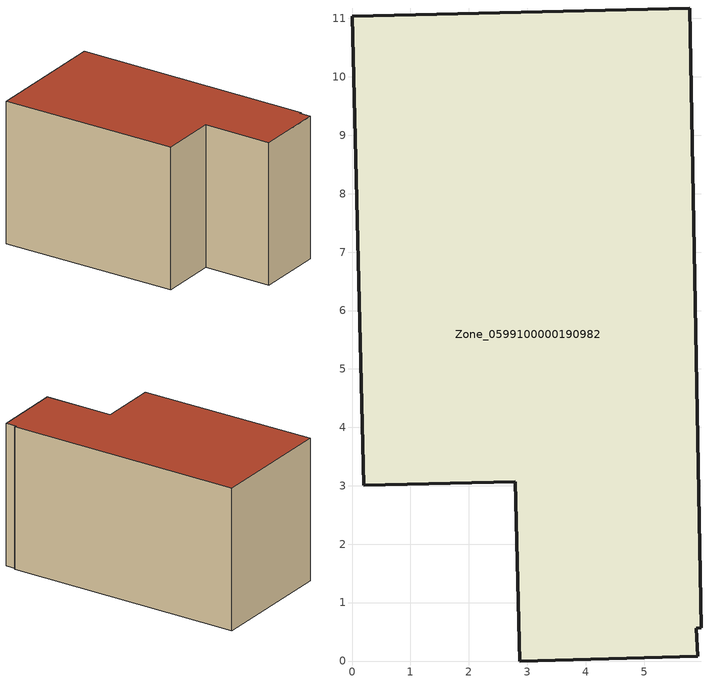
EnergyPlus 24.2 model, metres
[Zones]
Zone_0599100000190982
 floor ground (C_G): 0,11.04 5.78,11.18 5.98,0.57 5.89,0.56 5.92,0.08 2.87,0 2.79,3.07 0.2,3.01 z0
 wall outside (C_F): 5.78,11.18 0,11.04 0.2,3.01 2.79,3.07 2.87,0 5.92,0.08 5.89,0.56 5.98,0.57 5.78,11.18 z0:6.41
 roof outside (C_R): 5.98,0.57 5.78,11.18 0,11.04 0.2,3.01 2.79,3.07 2.87,0 5.92,0.08 5.89,0.56 z6.41
[BUILDING]
Pand.0599100000190982: North Axis=0; Terrain=City; Loads Convergence Tolerance Value=0.04; Temperature Convergence Tolerance Value=0.4; Solar Distribution=FullExterior; Maximum Number of Warmup Days=25; Minimum Number of Warmup Days=1
[Site:Location]
Rotterdam.The.Hague.AP_ZH_NLD Design_Conditions: Latitude=51.96; Longitude=4.45; Time Zone=1; Elevation=-4.5
[SITE:GROUNDTEMPERATURE:BUILDINGSURFACE]
18, 18, 18, 18, 18, 18, 18, 18, 18, 18, 18, 18
[MATERIAL] Thermal Absorptance=0.9; Solar Absorptance=0.7; Visible Absorptance=0.7
Name | Roughness | Thickness | Conductivity | Density | Specific Heat
G.D.1965 | MediumSmooth | 0.15 | 1 | 540 | 1210
F.D.1965 | Rough | 0.3 | 0.857143 | 1920 | 840
R.D.1965 | MediumRough | 0.2 | 0.08 | 1500 | 1000
[CONSTRUCTION]
C_G: G.D.1965
C_F: F.D.1965
C_R: R.D.1965
[ZONE]
Zone_0599100000190982: Type=1; Multiplier=1; Ceiling Height=Autocalculate; Volume=Autocalculate; Floor Area=autocalculate; Part of Total Floor Area=Yes
[ZONEINFILTRATION:DESIGNFLOWRATE]
Infil_Zone_0599100000190982: Zone or ZoneList or Space or SpaceList=Zone_0599100000190982; Schedule=AlwaysOn; Design Flow Rate Calculation Method=Flow/Area; Flow Rate per Floor Area=0.0042; Constant Term Coefficient=1; Temperature Term Coefficient=0; Velocity Term Coefficient=0; Velocity Squared Term Coefficient=0
[HVACTEMPLATE:ZONE:IDEALLOADSAIRSYSTEM]
Zone_0599100000190982: Maximum Heating Supply Air Temperature=50; Minimum Cooling Supply Air Temperature=13; Maximum Heating Supply Air Humidity Ratio=0.0156; Minimum Cooling Supply Air Humidity Ratio=0.0077; Heating Limit=NoLimit; Cooling Limit=NoLimit; Dehumidification Control Type=ConstantSensibleHeatRatio; Cooling Sensible Heat Ratio=0.7; Dehumidification Setpoint=60; Humidification Control Type=None; Humidification Setpoint=30; Outdoor Air Method=None; Outdoor Air Flow Rate per Person=0.00944; Outdoor Air Flow Rate per Zone Floor Area=0; Outdoor Air Flow Rate per Zone=0; Demand Controlled Ventilation Type=None; Outdoor Air Economizer Type=NoEconomizer; Heat Recovery Type=None; Sensible Heat Recovery Effectiveness=0.7; Latent Heat Recovery Effectiveness=0.65
[ZONECONTROL:THERMOSTAT]
ThermostatControl_Zone_0599100000190982: Zone or ZoneList=Zone_0599100000190982; Control Type Schedule=DualSetpointControlType; Control 1=Thermostat_Zone_0599100000190982; Temperature Difference Between Cutout And Setpoint=0
[THERMOSTATSETPOINT:DUALSETPOINT]
Thermostat_Zone_0599100000190982: Heating Setpoint Temperature Schedule=HeatingSetpoint_Zone_0599100000190982; Cooling Setpoint Temperature Schedule=CoolingSetpoint_Zone_0599100000190982
[SCHEDULE:COMPACT]
HeatingSetpoint_Zone_0599100000190982: Through: 12/31, For: AllDays, Until: 24:00, 21
CoolingSetpoint_Zone_0599100000190982: Through: 12/31, For: AllDays, Until: 24:00, 24
DualSetpointControlType: Through: 12/31, For: AllDays, Until: 24:00, 4
AlwaysOn: Through: 12/31, For: AllDays, Until: 24:00, 1
